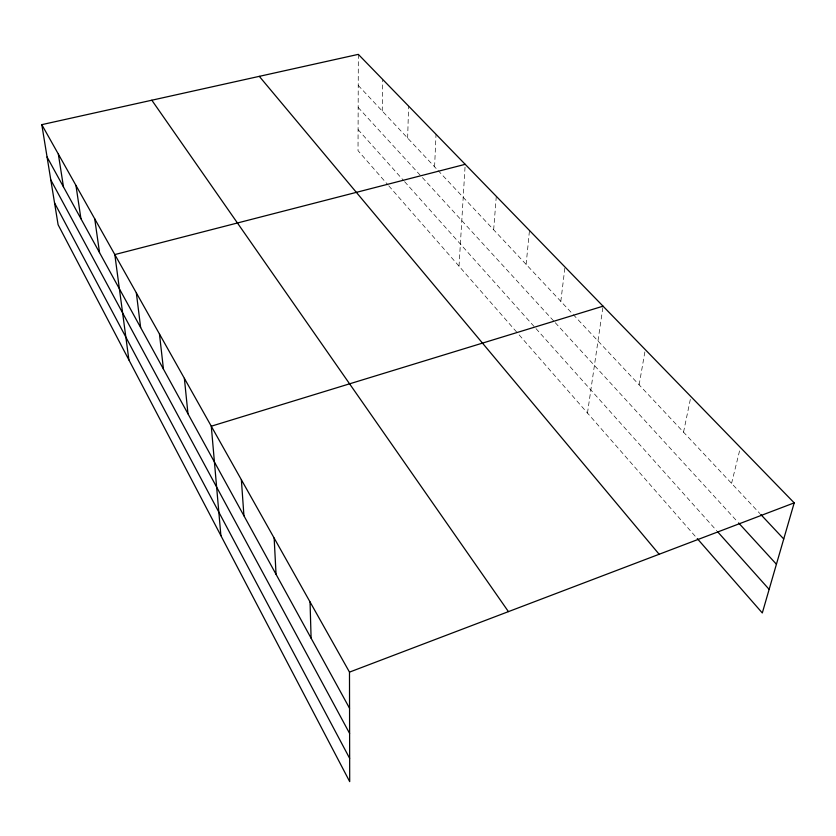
<?xml version="1.0" encoding="UTF-8"?>
<svg xmlns="http://www.w3.org/2000/svg" width="836" height="836" viewBox="0 0 836 836"><rect width="100%" height="100%" fill="white"/><g stroke="black" fill="none" stroke-linecap="round" stroke-linejoin="round"><path stroke-width="0.63" stroke-dasharray="4.18 3.13" d="M358.33 54.361L358.027 150.679L387.946 184.892M382.24 111.01L382.742 79.472M407.644 138.097L408.595 106.067M434.595 166.813L436.026 134.303M459.027 266.172L465.203 164.326M493.658 229.775L496.291 196.314M526.126 264.385L529.47 230.464M560.82 301.368L564.979 266.998M587.478 413.057L603.059 306.175M639.132 384.842L645.277 349.626M683.534 432.17L690.912 396.588M731.573 483.375L740.382 447.49M358.236 85.429L437.186 169.583M438.054 170.513L572.326 313.625M573.214 314.576L759.861 513.534M358.163 107.457L421.563 176.689M422.42 177.629L554.393 321.755M555.271 322.717L737.718 521.967M358.09 129.632L403.746 180.691M404.603 181.652L535.176 327.691M536.033 328.652L716.64 530.661M388.792 185.853L517.494 333.021M519.166 334.933L695.573 536.66"/><path stroke-width="1.25" d="M41.8 124.648L349.49 672.123L349.699 781.639L58.102 224.727L41.8 124.648L358.33 54.361L794.2 502.864L762.307 612.966L697.276 538.603M349.49 672.123L794.2 502.864M603.059 306.175L211.278 426.203L220.892 535.636M465.203 164.326L114.814 254.572L128.901 359.95M760.75 514.474L783.74 538.98M738.596 522.928L776.425 564.237M717.507 531.633L769.141 589.37M259.296 76.348L659.144 554.268M151.828 100.216L508.434 611.628M47.077 157.022L349.552 708.27M50.808 179.918L349.605 733.423M54.549 202.929L349.647 758.346M58.342 154.075L63.484 186.93M75.951 185.404L80.935 218.729M94.729 218.833L99.536 252.629M136.341 292.872L140.647 327.555M159.467 334.013L163.448 369.115M184.369 378.332L187.975 413.799M241.364 479.728L243.934 515.791M274.156 538.081L276.047 574.301M310.041 601.93L311.107 638.202"/></g></svg>
